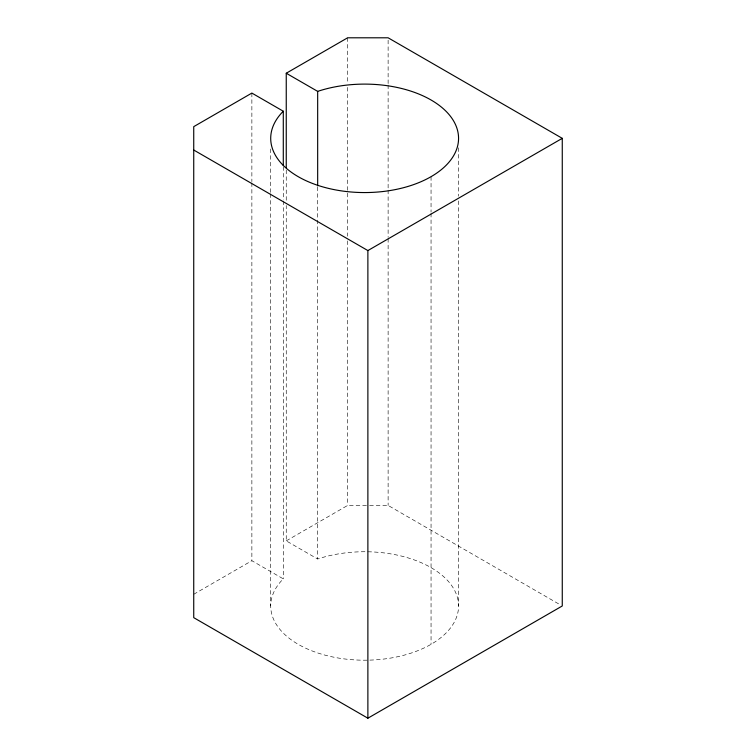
<?xml version="1.0" encoding="UTF-8"?>
<svg xmlns="http://www.w3.org/2000/svg" width="756" height="756" viewBox="0 0 756 756"><rect width="100%" height="100%" fill="white"/><g stroke="black" fill="none" stroke-linecap="round" stroke-linejoin="round"><path stroke-width="0.57" stroke-dasharray="3.78 2.83" d="M193.734 594.282L251.871 560.716L283.292 578.86A93.924 54.224 0 0 0 348.327 659.374A93.924 54.224 0 0 0 457.134 596.55A93.924 54.224 0 0 0 317.671 559.005L286.25 540.871L286.25 205.49M286.25 540.871L347.628 505.433L368.455 505.433M369.608 505.433L388.121 505.433L560.224 604.791M458.561 147.789L458.561 196.201M458.561 200.926L458.561 605.972M431.052 176.687L431.052 212.115M431.052 213.296L431.052 644.32M388.121 40.163L388.121 83.85M388.121 85.031L388.121 188.953M388.121 190.134L388.121 237.365M388.121 238.546L388.121 505.433M347.628 37.8L347.628 82.678M347.628 87.394L347.628 236.193M347.628 240.909L347.628 505.433M317.671 187.025L317.671 559.005M286.25 170.072L286.25 200.775M283.292 166.726L283.292 199.792M283.292 200.973L283.292 578.86M270.705 148.97L270.705 192.657M270.705 193.838L270.705 605.972M251.871 93.082L251.871 181.648M251.871 182.829L251.871 560.716"/><path stroke-width="1.13" d="M286.25 73.237L347.628 37.8L388.121 37.8L562.266 138.339L562.266 605.972L367.879 718.2L193.734 617.661L193.734 126.649L251.871 93.082L283.292 111.227A93.924 54.224 0 0 0 348.327 191.74A93.924 54.224 0 0 0 457.134 128.926A93.924 54.224 0 0 0 317.671 91.372L286.25 73.237L286.25 167.709M193.734 150.028L367.879 250.567L562.266 138.339M367.879 250.567L367.879 718.2M317.671 91.372L317.671 185.844M283.292 111.227L283.292 165.545"/></g></svg>
